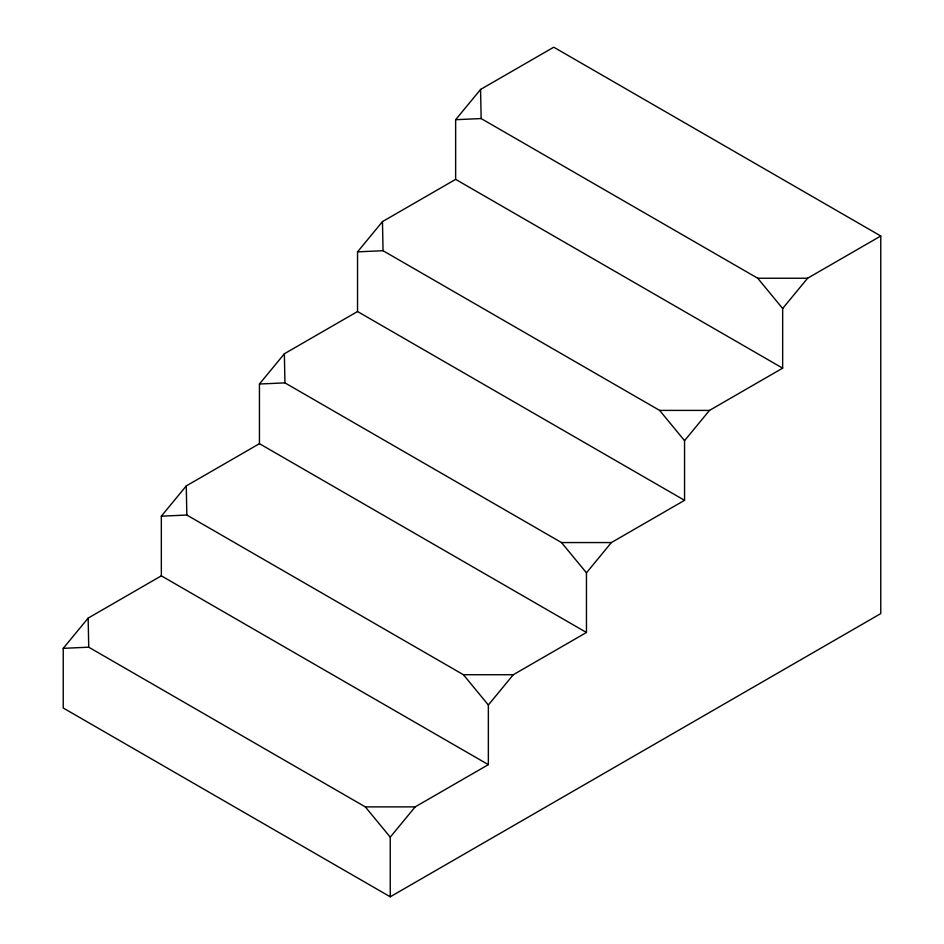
<?xml version="1.0" encoding="UTF-8"?>
<svg xmlns="http://www.w3.org/2000/svg" width="944" height="944" viewBox="0 0 944 944"><rect width="100%" height="100%" fill="white"/><g stroke="black" fill="none" stroke-linecap="round" stroke-linejoin="round"><path stroke-width="1.42" d="M455.645 119.699L480.579 89.444L553.75 47.2L880.764 236L880.764 613.6L390.25 896.8L63.236 708L63.236 648.339L88.158 618.096L161.341 575.84L488.355 764.64L488.355 704.979L513.276 674.724L586.46 632.48L586.46 572.819L611.382 542.564L684.553 500.32L684.553 440.659L709.487 410.404L782.659 368.16L782.659 308.499L757.737 278.244L481.145 118.555L455.645 119.699L455.645 179.36L782.659 368.16M684.553 500.32L357.54 311.52L357.54 251.859L382.473 221.604L455.645 179.36M586.46 632.48L259.447 443.68L259.447 384.019L284.368 353.764L357.54 311.52M161.341 575.84L161.341 516.179L186.263 485.924L259.447 443.68M782.659 308.499L807.592 278.244L880.764 236M390.25 896.8L390.25 837.139L415.171 806.884L488.355 764.64M357.54 251.859L383.04 250.715L659.632 410.404L684.553 440.659M259.447 384.019L284.935 382.875L561.527 542.564L586.46 572.819M161.341 516.179L186.829 515.035L463.421 674.724L488.355 704.979M63.236 648.339L88.724 647.195L365.316 806.884L390.25 837.139M757.737 278.244L807.592 278.244M659.632 410.404L709.487 410.404M561.527 542.564L611.382 542.564M463.421 674.724L513.276 674.724M365.316 806.884L415.171 806.884M480.579 89.444L481.145 118.555M382.473 221.604L383.04 250.715M284.368 353.764L284.935 382.875M186.263 485.924L186.829 515.035M88.158 618.096L88.724 647.195"/></g></svg>
